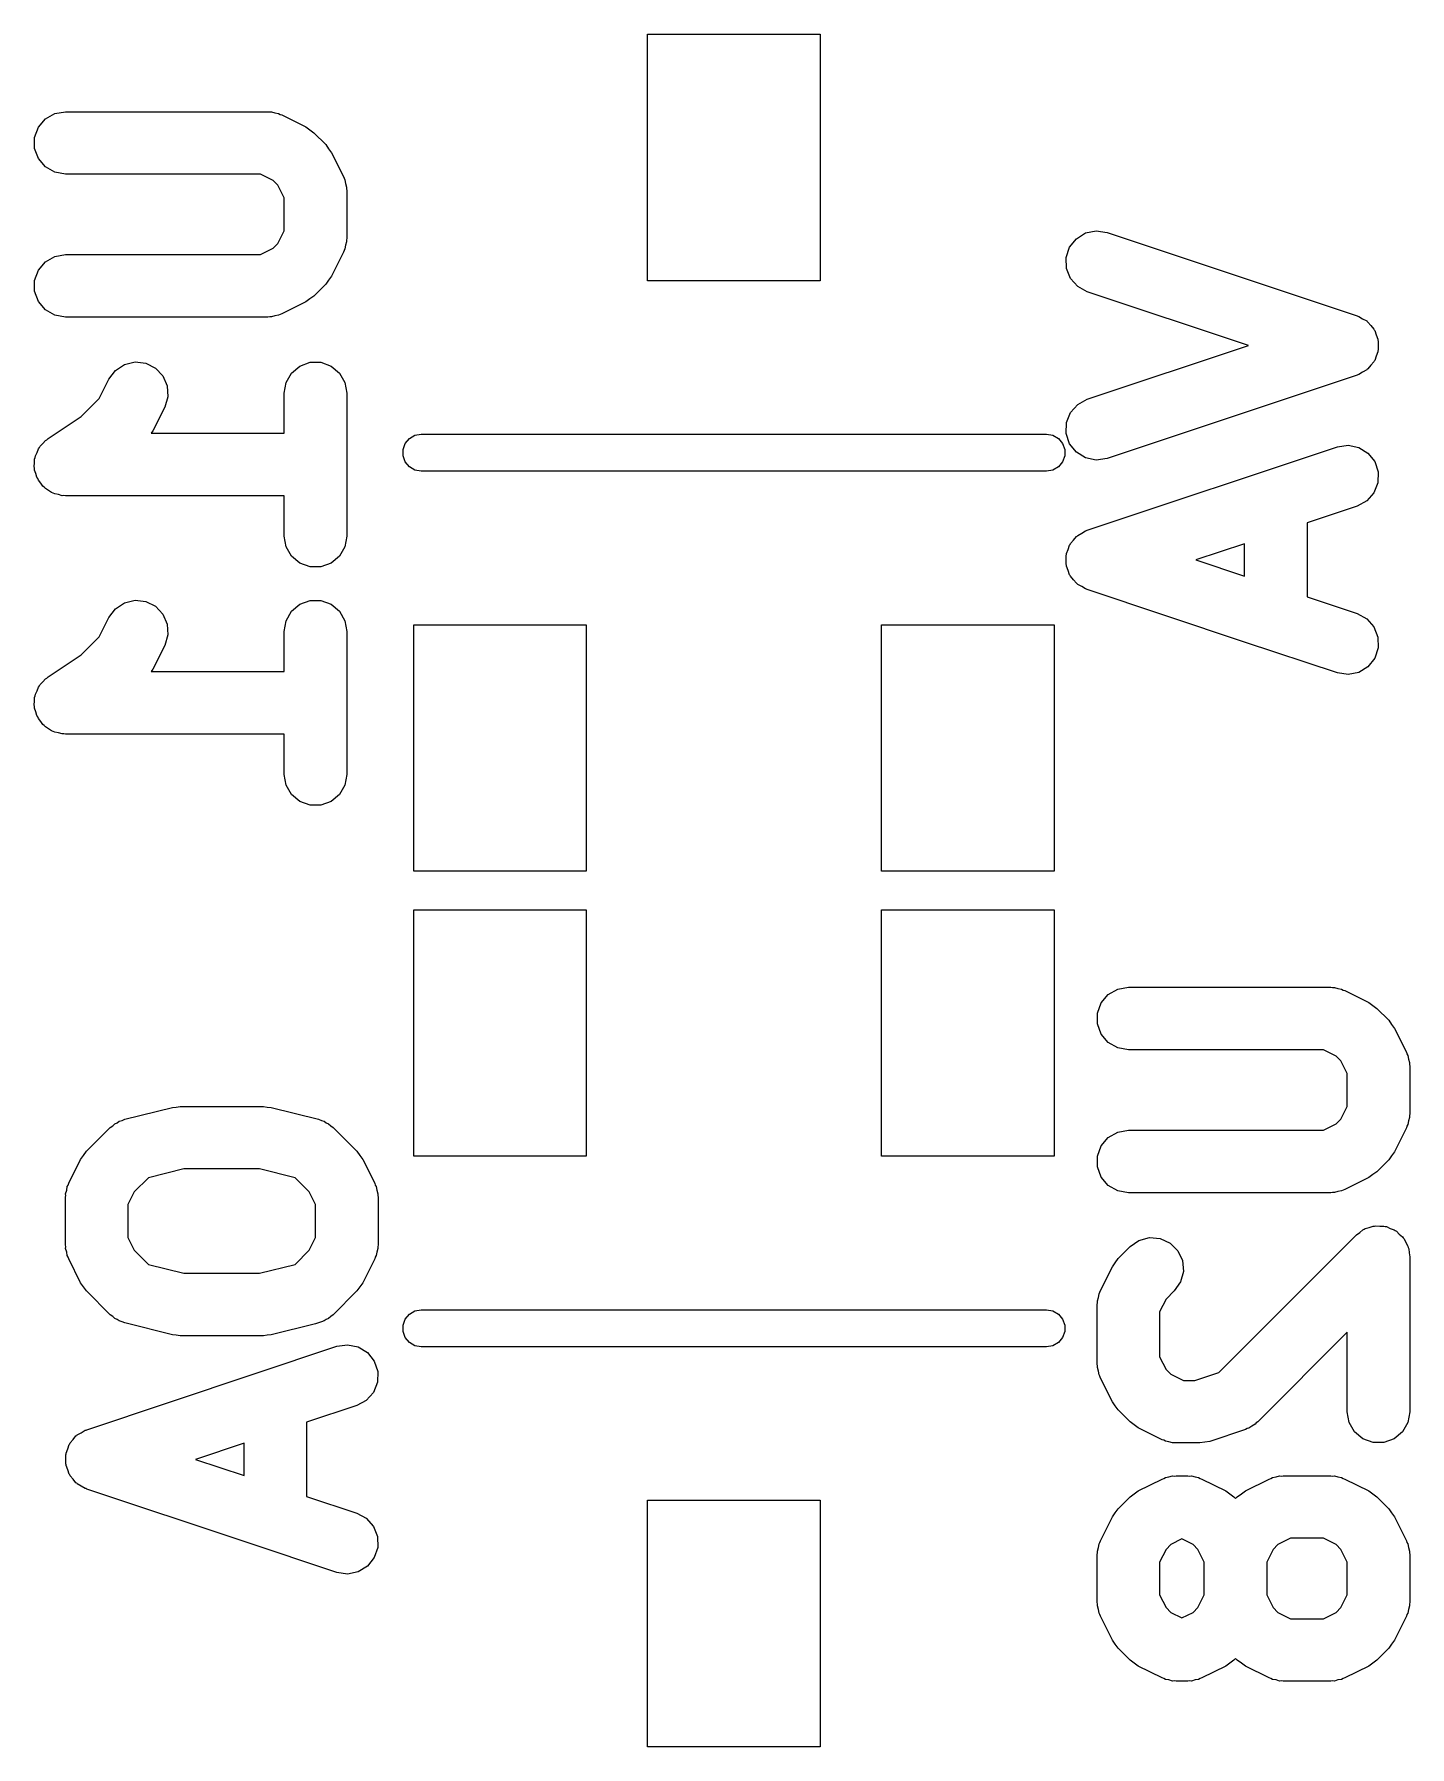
# Model space of a CAD drawing. Extents: x 51 to 137, y -158 to -25.
# Drawn here: x 73.83 to 79.42, y -77.53 to -70.57 of the extents above; entities that cross this region are included whole.
import ezdxf

# ---------------------------------------------------------------- set-up
doc = ezdxf.new("R2010")
doc.units = 0
doc.header["$MEASUREMENT"] = 0
doc.layers.add('BLACK', color=7, linetype='CONTINUOUS')

msp = doc.modelspace()

# ---------------------------------------------------------------- linework, layer by layer
at = {"layer": 'Black'}
for p, q in [((76.3219, -71.5747), (76.3219, -70.5739)), ((76.3219, -70.5739), (77.0229, -70.5739)), ((77.0229, -70.5739), (77.0229, -71.5747)), ((73.847, -70.9518), (73.8754, -70.918)), ((73.8754, -70.918), (73.9136, -70.896)), ((73.9136, -70.896), (73.957, -70.8883)), ((73.957, -70.8883), (74.7795, -70.8883)), ((74.7795, -70.8883), (74.7867, -70.8896)), ((74.7867, -70.8896), (74.794, -70.8891)), ((74.794, -70.8891), (74.8083, -70.8934)), ((74.8083, -70.8934), (74.8229, -70.896)), ((74.8229, -70.896), (74.8293, -70.8996)), ((74.8293, -70.8996), (74.8363, -70.9017)), ((74.8363, -70.9017), (74.9331, -70.9501)), ((73.8319, -70.9932), (73.847, -70.9518)), ((73.8319, -71.0373), (73.8319, -70.9932)), ((74.9331, -70.9501), (74.9494, -70.9622)), ((74.9494, -70.9622), (74.9661, -70.9739)), ((74.9661, -70.9739), (75.0144, -71.0223)), ((73.847, -71.0788), (73.8319, -71.0373)), ((75.0144, -71.0223), (75.0261, -71.0389)), ((75.0261, -71.0389), (75.0382, -71.0553)), ((75.0382, -71.0553), (75.0866, -71.152)), ((73.8754, -71.1126), (73.847, -71.0788)), ((73.9136, -71.1346), (73.8754, -71.1126)), ((73.957, -71.1423), (73.9136, -71.1346)), ((74.7495, -71.1423), (73.957, -71.1423)), ((74.801, -71.1681), (74.7495, -71.1423)), ((74.8203, -71.1873), (74.801, -71.1681)), ((74.846, -71.2388), (74.8203, -71.1873)), ((75.0866, -71.152), (75.0887, -71.159)), ((75.0887, -71.159), (75.0924, -71.1654)), ((75.0924, -71.1654), (75.0949, -71.18)), ((75.0949, -71.18), (75.0992, -71.1943)), ((75.0992, -71.1943), (75.0987, -71.2016)), ((75.0987, -71.2016), (75.1, -71.2088)), ((75.1, -71.2088), (75.1, -71.4023)), ((74.846, -71.3724), (74.846, -71.2388)), ((74.8203, -71.4239), (74.846, -71.3724)), ((75.0992, -71.4169), (75.0949, -71.4311)), ((75.1, -71.4023), (75.0987, -71.4096)), ((75.0987, -71.4096), (75.0992, -71.4169)), ((78.0363, -71.4386), (78.0638, -71.4041)), ((78.0638, -71.4041), (78.1013, -71.381)), ((78.1013, -71.381), (78.1445, -71.3722)), ((78.1445, -71.3722), (78.1882, -71.3786)), ((78.1882, -71.3786), (79.2042, -71.7173)), ((73.8754, -71.4986), (73.9136, -71.4765)), ((73.9136, -71.4765), (73.957, -71.4689)), ((73.957, -71.4689), (74.7495, -71.4689)), ((74.7495, -71.4689), (74.801, -71.4431)), ((74.801, -71.4431), (74.8203, -71.4239)), ((75.0866, -71.4591), (75.0382, -71.5559)), ((75.0887, -71.4521), (75.0866, -71.4591)), ((75.0924, -71.4458), (75.0887, -71.4521)), ((75.0949, -71.4311), (75.0924, -71.4458)), ((78.0224, -71.4805), (78.0363, -71.4386)), ((78.0236, -71.5246), (78.0224, -71.4805)), ((73.8319, -71.5738), (73.847, -71.5324)), ((73.847, -71.5324), (73.8754, -71.4986)), ((75.0382, -71.5559), (75.0261, -71.5722)), ((78.0398, -71.5656), (78.0236, -71.5246)), ((73.8319, -71.6179), (73.8319, -71.5738)), ((73.847, -71.6594), (73.8319, -71.6179)), ((75.0144, -71.5889), (74.9661, -71.6373)), ((75.0261, -71.5722), (75.0144, -71.5889)), ((77.0229, -71.5747), (76.3219, -71.5747)), ((78.0691, -71.5986), (78.0398, -71.5656)), ((78.1079, -71.6196), (78.0691, -71.5986)), ((78.7624, -71.8378), (78.1079, -71.6196)), ((73.8754, -71.6932), (73.847, -71.6594)), ((73.9136, -71.7152), (73.8754, -71.6932)), ((74.9331, -71.6611), (74.8363, -71.7095)), ((74.9494, -71.649), (74.9331, -71.6611)), ((74.9661, -71.6373), (74.9494, -71.649)), ((73.957, -71.7229), (73.9136, -71.7152)), ((74.7795, -71.7229), (73.957, -71.7229)), ((74.7867, -71.7216), (74.7795, -71.7229)), ((74.794, -71.722), (74.7867, -71.7216)), ((74.8083, -71.7178), (74.794, -71.722)), ((74.8229, -71.7152), (74.8083, -71.7178)), ((74.8293, -71.7115), (74.8229, -71.7152)), ((74.8363, -71.7095), (74.8293, -71.7115)), ((79.2042, -71.7173), (79.2073, -71.719)), ((79.2073, -71.719), (79.2107, -71.7197)), ((79.2107, -71.7197), (79.2266, -71.7294)), ((79.2266, -71.7294), (79.243, -71.7383)), ((79.243, -71.7383), (79.2453, -71.7409)), ((79.2453, -71.7409), (79.2483, -71.7428)), ((79.2483, -71.7428), (79.2599, -71.7573)), ((79.2599, -71.7573), (79.2722, -71.7713)), ((79.2722, -71.7713), (79.2735, -71.7746)), ((78.1079, -72.056), (78.7624, -71.8378)), ((79.2735, -71.7746), (79.2757, -71.7773)), ((79.2757, -71.7773), (79.2816, -71.795)), ((79.2816, -71.795), (79.2884, -71.8123)), ((79.2884, -71.8123), (79.2885, -71.8158)), ((79.2885, -71.8158), (79.2896, -71.8191)), ((79.2896, -71.8191), (79.2891, -71.8378)), ((79.2891, -71.8378), (79.2896, -71.8564)), ((74.1968, -71.9148), (74.2397, -71.9045)), ((74.2397, -71.9045), (74.2835, -71.9096)), ((74.2835, -71.9096), (74.323, -71.9293)), ((74.9095, -71.9213), (74.951, -71.9062)), ((74.951, -71.9062), (74.9951, -71.9062)), ((74.9951, -71.9062), (75.0365, -71.9213)), ((79.2722, -71.9043), (79.2599, -71.9182)), ((79.2735, -71.901), (79.2722, -71.9043)), ((79.2757, -71.8982), (79.2735, -71.901)), ((79.2816, -71.8806), (79.2757, -71.8982)), ((79.2884, -71.8632), (79.2816, -71.8806)), ((79.2885, -71.8597), (79.2884, -71.8632)), ((79.2896, -71.8564), (79.2885, -71.8597)), ((74.0945, -72.0528), (74.1337, -71.9745)), ((74.1337, -71.9745), (74.16, -71.9391)), ((74.16, -71.9391), (74.1968, -71.9148)), ((74.323, -71.9293), (74.3533, -71.9613)), ((74.3533, -71.9613), (74.3708, -72.0018)), ((74.8537, -71.9879), (74.8757, -71.9497)), ((74.8757, -71.9497), (74.9095, -71.9213)), ((75.0365, -71.9213), (75.0703, -71.9497)), ((75.0703, -71.9497), (75.0924, -71.9879)), ((79.2042, -71.9583), (78.1882, -72.2969)), ((79.2073, -71.9566), (79.2042, -71.9583)), ((79.2107, -71.9559), (79.2073, -71.9566)), ((79.2266, -71.9461), (79.2107, -71.9559)), ((79.243, -71.9373), (79.2266, -71.9461)), ((79.2453, -71.9346), (79.243, -71.9373)), ((79.2483, -71.9328), (79.2453, -71.9346)), ((79.2599, -71.9182), (79.2483, -71.9328)), ((74.3735, -72.0458), (74.3609, -72.0881)), ((74.3708, -72.0018), (74.3735, -72.0458)), ((74.846, -72.0313), (74.8537, -71.9879)), ((74.846, -72.1946), (74.846, -72.0313)), ((75.0924, -71.9879), (75.1, -72.0313)), ((75.1, -72.0313), (75.1, -72.6119)), ((74.0212, -72.1261), (74.0945, -72.0528)), ((74.3609, -72.0881), (74.3125, -72.1849)), ((78.0236, -72.151), (78.0398, -72.11)), ((78.0398, -72.11), (78.0691, -72.077)), ((78.0691, -72.077), (78.1079, -72.056)), ((73.8866, -72.2159), (74.0212, -72.1261)), ((74.3125, -72.1849), (74.3053, -72.1946)), ((78.0224, -72.1951), (78.0236, -72.151)), ((73.8418, -72.2723), (73.847, -72.2581)), ((73.847, -72.2581), (73.8516, -72.2527)), ((73.8516, -72.2527), (73.8547, -72.2464)), ((73.8547, -72.2464), (73.8656, -72.2359)), ((73.8656, -72.2359), (73.8754, -72.2243)), ((73.8754, -72.2243), (73.8815, -72.2208)), ((73.8815, -72.2208), (73.8866, -72.2159)), ((74.3053, -72.1946), (74.846, -72.1946)), ((75.3285, -72.2602), (75.3374, -72.2357)), ((75.3374, -72.2357), (75.3542, -72.2157)), ((75.3542, -72.2157), (75.3767, -72.2027)), ((75.3767, -72.2027), (75.4024, -72.1982)), ((75.4024, -72.1982), (77.9424, -72.1982)), ((77.9424, -72.1982), (77.9681, -72.2027)), ((77.9681, -72.2027), (77.9906, -72.2157)), ((77.9906, -72.2157), (78.0074, -72.2357)), ((78.0074, -72.2357), (78.0163, -72.2602)), ((78.0363, -72.2369), (78.0224, -72.1951)), ((78.0638, -72.2715), (78.0363, -72.2369)), ((78.1079, -72.5881), (79.1239, -72.2495)), ((79.1239, -72.2495), (79.1675, -72.243)), ((79.1675, -72.243), (79.2107, -72.2519)), ((79.2107, -72.2519), (79.2483, -72.2749)), ((73.8303, -72.3298), (73.8319, -72.3147)), ((73.8319, -72.2995), (73.8344, -72.2929)), ((73.8319, -72.3147), (73.8319, -72.2995)), ((73.8344, -72.2929), (73.8351, -72.2859)), ((73.8351, -72.2859), (73.8418, -72.2723)), ((75.3285, -72.2862), (75.3285, -72.2602)), ((75.3374, -72.3107), (75.3285, -72.2862)), ((75.3542, -72.3307), (75.3374, -72.3107)), ((78.0074, -72.3107), (77.9906, -72.3307)), ((78.0163, -72.2862), (78.0074, -72.3107)), ((78.0163, -72.2602), (78.0163, -72.2862)), ((78.1013, -72.2945), (78.0638, -72.2715)), ((78.1445, -72.3034), (78.1013, -72.2945)), ((78.1882, -72.2969), (78.1445, -72.3034)), ((79.2483, -72.2749), (79.2757, -72.3095)), ((79.2757, -72.3095), (79.2896, -72.3513)), ((73.8319, -72.3366), (73.8303, -72.3298)), ((73.8319, -72.3436), (73.8319, -72.3366)), ((73.8371, -72.3579), (73.8319, -72.3436)), ((73.8407, -72.3726), (73.8371, -72.3579)), ((73.8446, -72.3785), (73.8407, -72.3726)), ((73.847, -72.3851), (73.8446, -72.3785)), ((73.8568, -72.3967), (73.847, -72.3851)), ((73.8652, -72.4093), (73.8568, -72.3967)), ((75.3767, -72.3437), (75.3542, -72.3307)), ((75.4024, -72.3482), (75.3767, -72.3437)), ((77.9424, -72.3482), (75.4024, -72.3482)), ((77.9681, -72.3437), (77.9424, -72.3482)), ((77.9906, -72.3307), (77.9681, -72.3437)), ((79.2884, -72.3954), (79.2722, -72.4364)), ((79.2896, -72.3513), (79.2884, -72.3954)), ((73.8709, -72.4135), (73.8652, -72.4093)), ((73.8754, -72.4189), (73.8709, -72.4135)), ((73.8885, -72.4264), (73.8754, -72.4189)), ((73.9007, -72.4354), (73.8885, -72.4264)), ((73.9075, -72.4374), (73.9007, -72.4354)), ((73.9136, -72.4409), (73.9075, -72.4374)), ((73.9285, -72.4436), (73.9136, -72.4409)), ((73.9431, -72.4478), (73.9285, -72.4436)), ((73.9501, -72.4474), (73.9431, -72.4478)), ((73.957, -72.4486), (73.9501, -72.4474)), ((74.846, -72.4486), (73.957, -72.4486)), ((74.846, -72.6119), (74.846, -72.4486)), ((79.2722, -72.4364), (79.243, -72.4694)), ((79.2042, -72.4904), (79.0007, -72.5583)), ((79.243, -72.4694), (79.2042, -72.4904)), ((78.0691, -72.6091), (78.0855, -72.6003)), ((78.0855, -72.6003), (78.1013, -72.5905)), ((78.1013, -72.5905), (78.1048, -72.5898)), ((78.1048, -72.5898), (78.1079, -72.5881)), ((79.0007, -72.5583), (79.0007, -72.859)), ((74.8537, -72.6553), (74.846, -72.6119)), ((74.8757, -72.6935), (74.8537, -72.6553)), ((75.0924, -72.6553), (75.0703, -72.6935)), ((75.1, -72.6119), (75.0924, -72.6553)), ((78.0236, -72.6832), (78.0304, -72.6658)), ((78.0304, -72.6658), (78.0363, -72.6482)), ((78.0363, -72.6482), (78.0385, -72.6454)), ((78.0385, -72.6454), (78.0398, -72.6421)), ((78.0398, -72.6421), (78.0522, -72.6282)), ((78.0522, -72.6282), (78.0638, -72.6136)), ((78.0638, -72.6136), (78.0667, -72.6118)), ((78.0667, -72.6118), (78.0691, -72.6091)), ((78.7467, -72.6429), (78.5496, -72.7086)), ((78.7467, -72.7743), (78.7467, -72.6429)), ((74.9095, -72.7219), (74.8757, -72.6935)), ((74.951, -72.7369), (74.9095, -72.7219)), ((74.9951, -72.7369), (74.951, -72.7369)), ((75.0365, -72.7219), (74.9951, -72.7369)), ((75.0703, -72.6935), (75.0365, -72.7219)), ((78.0224, -72.69), (78.0235, -72.6867)), ((78.0229, -72.7086), (78.0224, -72.69)), ((78.0224, -72.7273), (78.0229, -72.7086)), ((78.0235, -72.7306), (78.0224, -72.7273)), ((78.0235, -72.6867), (78.0236, -72.6832)), ((78.0236, -72.7341), (78.0235, -72.7306)), ((78.0304, -72.7514), (78.0236, -72.7341)), ((78.5496, -72.7086), (78.7467, -72.7743)), ((78.0363, -72.7691), (78.0304, -72.7514)), ((78.0385, -72.7718), (78.0363, -72.7691)), ((78.0398, -72.7751), (78.0385, -72.7718)), ((78.0522, -72.7891), (78.0398, -72.7751)), ((78.0638, -72.8037), (78.0522, -72.7891)), ((78.0667, -72.8055), (78.0638, -72.8037)), ((78.0691, -72.8081), (78.0667, -72.8055)), ((78.0855, -72.817), (78.0691, -72.8081)), ((74.16, -72.9067), (74.1968, -72.8824)), ((74.1968, -72.8824), (74.2397, -72.8721)), ((74.2397, -72.8721), (74.2835, -72.8772)), ((74.2835, -72.8772), (74.323, -72.8969)), ((74.9095, -72.8889), (74.951, -72.8738)), ((74.951, -72.8738), (74.9951, -72.8738)), ((74.9951, -72.8738), (75.0365, -72.8889)), ((78.1013, -72.8267), (78.0855, -72.817)), ((78.1048, -72.8274), (78.1013, -72.8267)), ((78.1079, -72.8291), (78.1048, -72.8274)), ((78.7467, -73.0421), (78.1079, -72.8291)), ((79.0007, -72.859), (79.2042, -72.9268)), ((74.0945, -73.0204), (74.1337, -72.9421)), ((74.1337, -72.9421), (74.16, -72.9067)), ((74.323, -72.8969), (74.3533, -72.9289)), ((74.3533, -72.9289), (74.3708, -72.9694)), ((74.8537, -72.9555), (74.8757, -72.9173)), ((74.8757, -72.9173), (74.9095, -72.8889)), ((75.0365, -72.8889), (75.0703, -72.9173)), ((75.0703, -72.9173), (75.0924, -72.9555)), ((79.2042, -72.9268), (79.243, -72.9478)), ((79.243, -72.9478), (79.2722, -72.9808)), ((74.0212, -73.0937), (74.0945, -73.0204)), ((74.3735, -73.0134), (74.3609, -73.0557)), ((74.3708, -72.9694), (74.3735, -73.0134)), ((74.846, -72.9989), (74.8537, -72.9555)), ((74.846, -73.1622), (74.846, -72.9989)), ((75.0924, -72.9555), (75.1, -72.9989)), ((75.1, -72.9989), (75.1, -73.5795)), ((75.3719, -73.9725), (75.3719, -72.9717)), ((75.3719, -72.9717), (76.073, -72.9717)), ((76.073, -72.9717), (76.073, -73.9725)), ((77.2718, -73.9725), (77.2718, -72.9717)), ((77.2718, -72.9717), (77.9729, -72.9717)), ((77.9729, -72.9717), (77.9729, -73.9725)), ((79.2722, -72.9808), (79.2884, -73.0218)), ((79.2884, -73.0218), (79.2896, -73.0659)), ((74.3609, -73.0557), (74.3125, -73.1525)), ((79.1239, -73.1678), (78.7467, -73.0421)), ((79.2896, -73.0659), (79.2757, -73.1078)), ((73.8866, -73.1835), (74.0212, -73.0937)), ((74.3125, -73.1525), (74.3053, -73.1622)), ((74.3053, -73.1622), (74.846, -73.1622)), ((79.2483, -73.1423), (79.2107, -73.1654)), ((79.2757, -73.1078), (79.2483, -73.1423)), ((73.8418, -73.2399), (73.847, -73.2257)), ((73.847, -73.2257), (73.8516, -73.2203)), ((73.8516, -73.2203), (73.8547, -73.214)), ((73.8547, -73.214), (73.8656, -73.2035)), ((73.8656, -73.2035), (73.8754, -73.1919)), ((73.8754, -73.1919), (73.8815, -73.1884)), ((73.8815, -73.1884), (73.8866, -73.1835)), ((79.1675, -73.1742), (79.1239, -73.1678)), ((79.2107, -73.1654), (79.1675, -73.1742)), ((73.8303, -73.2974), (73.8319, -73.2823)), ((73.8319, -73.3042), (73.8303, -73.2974)), ((73.8319, -73.2671), (73.8344, -73.2605)), ((73.8319, -73.2823), (73.8319, -73.2671)), ((73.8344, -73.2605), (73.8351, -73.2535)), ((73.8351, -73.2535), (73.8418, -73.2399)), ((73.8319, -73.3113), (73.8319, -73.3042)), ((73.8371, -73.3255), (73.8319, -73.3113)), ((73.8407, -73.3402), (73.8371, -73.3255)), ((73.8446, -73.3461), (73.8407, -73.3402)), ((73.847, -73.3527), (73.8446, -73.3461)), ((73.8568, -73.3643), (73.847, -73.3527)), ((73.8652, -73.3769), (73.8568, -73.3643)), ((73.8709, -73.3811), (73.8652, -73.3769)), ((73.8754, -73.3865), (73.8709, -73.3811)), ((73.8885, -73.3941), (73.8754, -73.3865)), ((73.9007, -73.403), (73.8885, -73.3941)), ((73.9075, -73.405), (73.9007, -73.403)), ((73.9136, -73.4085), (73.9075, -73.405)), ((73.9285, -73.4112), (73.9136, -73.4085)), ((73.9431, -73.4154), (73.9285, -73.4112)), ((73.9501, -73.415), (73.9431, -73.4154)), ((73.957, -73.4162), (73.9501, -73.415)), ((74.846, -73.4162), (73.957, -73.4162)), ((74.846, -73.5795), (74.846, -73.4162)), ((74.8537, -73.6229), (74.846, -73.5795)), ((75.1, -73.5795), (75.0924, -73.6229)), ((74.8757, -73.6611), (74.8537, -73.6229)), ((75.0924, -73.6229), (75.0703, -73.6611)), ((74.9095, -73.6895), (74.8757, -73.6611)), ((74.951, -73.7046), (74.9095, -73.6895)), ((74.9951, -73.7046), (74.951, -73.7046)), ((75.0365, -73.6895), (74.9951, -73.7046)), ((75.0703, -73.6611), (75.0365, -73.6895)), ((76.073, -73.9725), (75.3719, -73.9725)), ((77.9729, -73.9725), (77.2718, -73.9725)), ((75.3719, -75.1307), (75.3719, -74.1299)), ((75.3719, -74.1299), (76.073, -74.1299)), ((76.073, -74.1299), (76.073, -75.1307)), ((77.2718, -75.1307), (77.2718, -74.1299)), ((77.2718, -74.1299), (77.9729, -74.1299)), ((77.9729, -74.1299), (77.9729, -75.1307)), ((78.165, -74.5078), (78.1934, -74.474)), ((78.1934, -74.474), (78.2316, -74.452)), ((78.2316, -74.452), (78.275, -74.4443)), ((78.275, -74.4443), (79.0975, -74.4443)), ((79.0975, -74.4443), (79.1047, -74.4456)), ((79.1047, -74.4456), (79.112, -74.4451)), ((79.112, -74.4451), (79.1263, -74.4494)), ((79.1263, -74.4494), (79.1409, -74.452)), ((79.1409, -74.452), (79.1473, -74.4556)), ((79.1473, -74.4556), (79.1543, -74.4577)), ((79.1543, -74.4577), (79.2511, -74.5061)), ((78.1499, -74.5492), (78.165, -74.5078)), ((78.1499, -74.5933), (78.1499, -74.5492)), ((79.2511, -74.5061), (79.2674, -74.5182)), ((79.2674, -74.5182), (79.2841, -74.5299)), ((79.2841, -74.5299), (79.3324, -74.5783)), ((78.165, -74.6348), (78.1499, -74.5933)), ((79.3324, -74.5783), (79.3441, -74.5949)), ((79.3441, -74.5949), (79.3562, -74.6113)), ((79.3562, -74.6113), (79.4046, -74.708)), ((78.1934, -74.6686), (78.165, -74.6348)), ((78.2316, -74.6906), (78.1934, -74.6686)), ((78.275, -74.6983), (78.2316, -74.6906)), ((79.0675, -74.6983), (78.275, -74.6983)), ((79.119, -74.7241), (79.0675, -74.6983)), ((79.1383, -74.7433), (79.119, -74.7241)), ((79.164, -74.7948), (79.1383, -74.7433)), ((79.4046, -74.708), (79.4067, -74.715)), ((79.4067, -74.715), (79.4104, -74.7214)), ((79.4104, -74.7214), (79.4129, -74.736)), ((79.4129, -74.736), (79.4172, -74.7503)), ((79.4172, -74.7503), (79.4167, -74.7576)), ((79.4167, -74.7576), (79.418, -74.7648)), ((79.164, -74.9284), (79.164, -74.7948)), ((79.418, -74.7648), (79.418, -74.9583)), ((74.1984, -74.9803), (74.3919, -74.9319)), ((74.3919, -74.9319), (74.4074, -74.9308)), ((74.4074, -74.9308), (74.4227, -74.9281)), ((74.4227, -74.9281), (74.7614, -74.9281)), ((74.7614, -74.9281), (74.7767, -74.9308)), ((74.7767, -74.9308), (74.7922, -74.9319)), ((74.7922, -74.9319), (74.9857, -74.9803)), ((79.1383, -74.9799), (79.164, -74.9284)), ((79.418, -74.9583), (79.4167, -74.9656)), ((79.4167, -74.9656), (79.4172, -74.9729)), ((74.0426, -75.1104), (74.1394, -75.0137)), ((74.1394, -75.0137), (74.1493, -75.0067)), ((74.1493, -75.0067), (74.1581, -74.9982)), ((74.1581, -74.9982), (74.1673, -74.9941)), ((74.1673, -74.9941), (74.1755, -74.9884)), ((74.1755, -74.9884), (74.1872, -74.9852)), ((74.1872, -74.9852), (74.1984, -74.9803)), ((74.9857, -74.9803), (74.9968, -74.9852)), ((74.9968, -74.9852), (75.0085, -74.9884)), ((75.0085, -74.9884), (75.0168, -74.9941)), ((75.0168, -74.9941), (75.026, -74.9982)), ((75.026, -74.9982), (75.0347, -75.0067)), ((75.0347, -75.0067), (75.0447, -75.0137)), ((75.0447, -75.0137), (75.1414, -75.1104)), ((78.1934, -75.0546), (78.2316, -75.0325)), ((78.2316, -75.0325), (78.275, -75.0249)), ((78.275, -75.0249), (79.0675, -75.0249)), ((79.0675, -75.0249), (79.119, -74.9991)), ((79.119, -74.9991), (79.1383, -74.9799)), ((79.4046, -75.0151), (79.3562, -75.1119)), ((79.4067, -75.0081), (79.4046, -75.0151)), ((79.4104, -75.0018), (79.4067, -75.0081)), ((79.4129, -74.9871), (79.4104, -75.0018)), ((79.4172, -74.9729), (79.4129, -74.9871)), ((78.1499, -75.1298), (78.165, -75.0884)), ((78.165, -75.0884), (78.1934, -75.0546)), ((73.9704, -75.2402), (74.0188, -75.1435)), ((74.0188, -75.1435), (74.0309, -75.1271)), ((74.0309, -75.1271), (74.0426, -75.1104)), ((75.1414, -75.1104), (75.1531, -75.1271)), ((75.1531, -75.1271), (75.1652, -75.1435)), ((75.1652, -75.1435), (75.2136, -75.2402)), ((76.073, -75.1307), (75.3719, -75.1307)), ((77.9729, -75.1307), (77.2718, -75.1307)), ((78.1499, -75.1739), (78.1499, -75.1298)), ((78.165, -75.2154), (78.1499, -75.1739)), ((79.3324, -75.1449), (79.2841, -75.1933)), ((79.3441, -75.1282), (79.3324, -75.1449)), ((79.3562, -75.1119), (79.3441, -75.1282)), ((73.9647, -75.2536), (73.9683, -75.2472)), ((73.9683, -75.2472), (73.9704, -75.2402)), ((74.2941, -75.2182), (74.2368, -75.2755)), ((74.4383, -75.1821), (74.2941, -75.2182)), ((74.7457, -75.1821), (74.4383, -75.1821)), ((74.8899, -75.2182), (74.7457, -75.1821)), ((74.9473, -75.2755), (74.8899, -75.2182)), ((75.2136, -75.2402), (75.2157, -75.2472)), ((75.2157, -75.2472), (75.2194, -75.2536)), ((78.1934, -75.2492), (78.165, -75.2154)), ((79.2511, -75.2171), (79.1543, -75.2655)), ((79.2674, -75.205), (79.2511, -75.2171)), ((79.2841, -75.1933), (79.2674, -75.205)), ((73.957, -75.297), (73.9583, -75.2898)), ((73.957, -75.4905), (73.957, -75.297)), ((73.9579, -75.2825), (73.9621, -75.2682)), ((73.9583, -75.2898), (73.9579, -75.2825)), ((73.9621, -75.2682), (73.9647, -75.2536)), ((74.2368, -75.2755), (74.211, -75.327)), ((74.973, -75.327), (74.9473, -75.2755)), ((75.2194, -75.2536), (75.2219, -75.2682)), ((75.2219, -75.2682), (75.2262, -75.2825)), ((75.2262, -75.2825), (75.2257, -75.2898)), ((75.2257, -75.2898), (75.227, -75.297)), ((75.227, -75.297), (75.227, -75.4905)), ((78.2316, -75.2712), (78.1934, -75.2492)), ((78.275, -75.2789), (78.2316, -75.2712)), ((79.0975, -75.2789), (78.275, -75.2789)), ((79.1047, -75.2776), (79.0975, -75.2789)), ((79.112, -75.278), (79.1047, -75.2776)), ((79.1263, -75.2738), (79.112, -75.278)), ((79.1409, -75.2712), (79.1263, -75.2738)), ((79.1473, -75.2675), (79.1409, -75.2712)), ((79.1543, -75.2655), (79.1473, -75.2675)), ((74.211, -75.327), (74.211, -75.4606)), ((74.973, -75.4606), (74.973, -75.327)), ((78.6418, -76.0085), (79.2012, -75.4491)), ((79.2012, -75.4491), (79.2148, -75.4396)), ((79.2148, -75.4396), (79.2275, -75.4289)), ((79.2275, -75.4289), (79.2328, -75.427)), ((79.2328, -75.427), (79.2373, -75.4238)), ((79.2373, -75.4238), (79.2534, -75.4195)), ((79.2534, -75.4195), (79.269, -75.4138)), ((79.269, -75.4138), (79.2746, -75.4138)), ((79.2746, -75.4138), (79.2799, -75.4124)), ((79.2799, -75.4124), (79.2965, -75.4138)), ((79.2965, -75.4138), (79.3131, -75.4138)), ((79.3131, -75.4138), (79.3183, -75.4158)), ((79.3183, -75.4158), (79.3239, -75.4162)), ((79.3239, -75.4162), (79.3389, -75.4233)), ((79.3389, -75.4233), (79.3545, -75.4289)), ((79.3545, -75.4289), (79.3588, -75.4325)), ((79.3588, -75.4325), (79.3639, -75.4349)), ((79.3639, -75.4349), (79.3756, -75.4466)), ((79.3756, -75.4466), (79.3883, -75.4573)), ((79.3883, -75.4573), (79.3911, -75.4621)), ((73.9583, -75.4977), (73.957, -75.4905)), ((73.9579, -75.5051), (73.9583, -75.4977)), ((73.9621, -75.5193), (73.9579, -75.5051)), ((73.9647, -75.534), (73.9621, -75.5193)), ((74.211, -75.4606), (74.2368, -75.5121)), ((74.2368, -75.5121), (74.2941, -75.5694)), ((74.8899, -75.5694), (74.9473, -75.5121)), ((74.9473, -75.5121), (74.973, -75.4606)), ((75.2219, -75.5193), (75.2194, -75.534)), ((75.2262, -75.5051), (75.2219, -75.5193)), ((75.227, -75.4905), (75.2257, -75.4977)), ((75.2257, -75.4977), (75.2262, -75.5051)), ((78.2336, -75.5459), (78.282, -75.4975)), ((78.282, -75.4975), (78.3181, -75.4722)), ((78.3181, -75.4722), (78.3607, -75.4608)), ((78.3607, -75.4608), (78.4047, -75.4646)), ((78.4047, -75.4646), (78.4446, -75.4833)), ((78.4446, -75.4833), (78.4758, -75.5145)), ((78.4758, -75.5145), (78.4945, -75.5544)), ((79.3911, -75.4621), (79.3951, -75.4661)), ((79.3951, -75.4661), (79.4021, -75.4811)), ((79.4021, -75.4811), (79.4104, -75.4955)), ((79.4104, -75.4955), (79.4113, -75.501)), ((79.4113, -75.501), (79.4137, -75.506)), ((79.4137, -75.506), (79.4151, -75.5226)), ((79.4151, -75.5226), (79.418, -75.5389)), ((73.9683, -75.5403), (73.9647, -75.534)), ((73.9704, -75.5473), (73.9683, -75.5403)), ((74.0188, -75.6441), (73.9704, -75.5473)), ((74.2941, -75.5694), (74.4383, -75.6054)), ((74.7457, -75.6054), (74.8899, -75.5694)), ((75.2136, -75.5473), (75.1652, -75.6441)), ((75.2157, -75.5403), (75.2136, -75.5473)), ((75.2194, -75.534), (75.2157, -75.5403)), ((78.1614, -75.6756), (78.2098, -75.5789)), ((78.2098, -75.5789), (78.2219, -75.5626)), ((78.2219, -75.5626), (78.2336, -75.5459)), ((78.4945, -75.5544), (78.4983, -75.5984)), ((79.418, -75.5389), (79.418, -76.1679)), ((74.0309, -75.6604), (74.0188, -75.6441)), ((74.0426, -75.6771), (74.0309, -75.6604)), ((74.4383, -75.6054), (74.7457, -75.6054)), ((75.1531, -75.6604), (75.1414, -75.6771)), ((75.1652, -75.6441), (75.1531, -75.6604)), ((78.4869, -75.641), (78.4616, -75.6771)), ((78.4983, -75.5984), (78.4869, -75.641)), ((74.1394, -75.7739), (74.0426, -75.6771)), ((75.1414, -75.6771), (75.0447, -75.7739)), ((78.148, -75.7324), (78.1493, -75.7252)), ((78.148, -75.9743), (78.148, -75.7324)), ((78.1489, -75.7179), (78.1531, -75.7037)), ((78.1493, -75.7252), (78.1489, -75.7179)), ((78.1531, -75.7037), (78.1557, -75.689)), ((78.1557, -75.689), (78.1593, -75.6827)), ((78.1593, -75.6827), (78.1614, -75.6756)), ((78.4278, -75.7109), (78.402, -75.7624)), ((78.4616, -75.6771), (78.4278, -75.7109)), ((74.1493, -75.7808), (74.1394, -75.7739)), ((74.1581, -75.7893), (74.1493, -75.7808)), ((74.1673, -75.7934), (74.1581, -75.7893)), ((74.1755, -75.7992), (74.1673, -75.7934)), ((74.1872, -75.8023), (74.1755, -75.7992)), ((74.1984, -75.8073), (74.1872, -75.8023)), ((74.9968, -75.8023), (74.9857, -75.8073)), ((75.0085, -75.7992), (74.9968, -75.8023)), ((75.0168, -75.7934), (75.0085, -75.7992)), ((75.026, -75.7893), (75.0168, -75.7934)), ((75.0347, -75.7808), (75.026, -75.7893)), ((75.0447, -75.7739), (75.0347, -75.7808)), ((75.3285, -75.8162), (75.3374, -75.7917)), ((75.3374, -75.7917), (75.3542, -75.7717)), ((75.3542, -75.7717), (75.3767, -75.7587)), ((75.3767, -75.7587), (75.4024, -75.7542)), ((75.4024, -75.7542), (77.9424, -75.7542)), ((77.9424, -75.7542), (77.9681, -75.7587)), ((77.9681, -75.7587), (77.9906, -75.7717)), ((77.9906, -75.7717), (78.0074, -75.7917)), ((78.0074, -75.7917), (78.0163, -75.8162)), ((78.402, -75.7624), (78.402, -75.9444)), ((74.3919, -75.8556), (74.1984, -75.8073)), ((74.4074, -75.8567), (74.3919, -75.8556)), ((74.4227, -75.8594), (74.4074, -75.8567)), ((74.7614, -75.8594), (74.4227, -75.8594)), ((74.7767, -75.8567), (74.7614, -75.8594)), ((74.7922, -75.8556), (74.7767, -75.8567)), ((74.973, -75.8104), (74.7922, -75.8556)), ((74.9857, -75.8073), (74.973, -75.8104)), ((75.3285, -75.8422), (75.3285, -75.8162)), ((75.3374, -75.8667), (75.3285, -75.8422)), ((75.3542, -75.8867), (75.3374, -75.8667)), ((78.0074, -75.8667), (77.9906, -75.8867)), ((78.0163, -75.8422), (78.0074, -75.8667)), ((78.0163, -75.8162), (78.0163, -75.8422)), ((79.164, -75.8455), (78.8003, -76.2093)), ((79.164, -76.1679), (79.164, -75.8455)), ((74.0439, -76.2409), (75.0599, -75.9022)), ((75.0599, -75.9022), (75.1035, -75.8958)), ((75.1035, -75.8958), (75.1467, -75.9046)), ((75.1467, -75.9046), (75.1843, -75.9277)), ((75.1843, -75.9277), (75.2117, -75.9623)), ((75.3767, -75.8997), (75.3542, -75.8867)), ((75.4024, -75.9042), (75.3767, -75.8997)), ((77.9424, -75.9042), (75.4024, -75.9042)), ((77.9681, -75.8997), (77.9424, -75.9042)), ((77.9906, -75.8867), (77.9681, -75.8997)), ((75.2117, -75.9623), (75.2256, -76.0041)), ((75.2256, -76.0041), (75.2244, -76.0482)), ((78.1493, -75.9816), (78.148, -75.9743)), ((78.1489, -75.9889), (78.1493, -75.9816)), ((78.1531, -76.0031), (78.1489, -75.9889)), ((78.1557, -76.0178), (78.1531, -76.0031)), ((78.402, -75.9444), (78.4278, -75.9959)), ((78.4278, -75.9959), (78.447, -76.0151)), ((78.5447, -76.0409), (78.6418, -76.0085)), ((75.2244, -76.0482), (75.2082, -76.0892)), ((78.1593, -76.0241), (78.1557, -76.0178)), ((78.1614, -76.0311), (78.1593, -76.0241)), ((78.2098, -76.1279), (78.1614, -76.0311)), ((78.447, -76.0151), (78.4985, -76.0409)), ((78.4985, -76.0409), (78.5447, -76.0409)), ((75.1402, -76.1432), (74.9367, -76.211)), ((75.179, -76.1222), (75.1402, -76.1432)), ((75.2082, -76.0892), (75.179, -76.1222)), ((78.2219, -76.1442), (78.2098, -76.1279)), ((78.2336, -76.1609), (78.2219, -76.1442)), ((74.9367, -76.211), (74.9367, -76.5118)), ((78.282, -76.2093), (78.2336, -76.1609)), ((78.2987, -76.221), (78.282, -76.2093)), ((78.315, -76.2331), (78.2987, -76.221)), ((78.7894, -76.219), (78.7763, -76.2261)), ((78.7943, -76.2135), (78.7894, -76.219)), ((78.8003, -76.2093), (78.7943, -76.2135)), ((79.1717, -76.2113), (79.164, -76.1679)), ((79.1937, -76.2495), (79.1717, -76.2113)), ((79.4104, -76.2113), (79.3883, -76.2495)), ((79.418, -76.1679), (79.4104, -76.2113)), ((73.9758, -76.2949), (73.9882, -76.281)), ((73.9882, -76.281), (73.9998, -76.2664)), ((73.9998, -76.2664), (74.0027, -76.2645)), ((74.0027, -76.2645), (74.0051, -76.2619)), ((74.0051, -76.2619), (74.0215, -76.253)), ((74.0215, -76.253), (74.0373, -76.2433)), ((74.0373, -76.2433), (74.0408, -76.2426)), ((74.0408, -76.2426), (74.0439, -76.2409)), ((78.4117, -76.2815), (78.315, -76.2331)), ((78.4188, -76.2835), (78.4117, -76.2815)), ((78.4251, -76.2872), (78.4188, -76.2835)), ((78.4398, -76.2898), (78.4251, -76.2872)), ((78.454, -76.294), (78.4398, -76.2898)), ((78.5853, -76.2913), (78.5653, -76.2949)), ((78.6055, -76.2883), (78.5853, -76.2913)), ((78.7506, -76.24), (78.6055, -76.2883)), ((78.757, -76.2365), (78.7506, -76.24)), ((78.7641, -76.2346), (78.757, -76.2365)), ((78.7763, -76.2261), (78.7641, -76.2346)), ((79.2275, -76.2779), (79.1937, -76.2495)), ((79.269, -76.2929), (79.2275, -76.2779)), ((79.3545, -76.2779), (79.3131, -76.2929)), ((79.3883, -76.2495), (79.3545, -76.2779)), ((73.9584, -76.3428), (73.9595, -76.3394)), ((73.9589, -76.3614), (73.9584, -76.3428)), ((73.9584, -76.38), (73.9589, -76.3614)), ((73.9595, -76.3394), (73.9596, -76.3359)), ((73.9596, -76.3359), (73.9664, -76.3186)), ((73.9664, -76.3186), (73.9723, -76.3009)), ((73.9723, -76.3009), (73.9745, -76.2982)), ((73.9745, -76.2982), (73.9758, -76.2949)), ((74.6827, -76.2957), (74.4856, -76.3614)), ((74.4856, -76.3614), (74.6827, -76.4271)), ((74.6827, -76.4271), (74.6827, -76.2957)), ((78.4613, -76.2936), (78.454, -76.294)), ((78.4685, -76.2949), (78.4613, -76.2936)), ((78.5653, -76.2949), (78.4685, -76.2949)), ((79.3131, -76.2929), (79.269, -76.2929)), ((73.9595, -76.3834), (73.9584, -76.38)), ((73.9596, -76.3869), (73.9595, -76.3834)), ((73.9664, -76.4042), (73.9596, -76.3869)), ((73.9723, -76.4219), (73.9664, -76.4042)), ((73.9745, -76.4246), (73.9723, -76.4219)), ((73.9758, -76.4279), (73.9745, -76.4246)), ((73.9882, -76.4418), (73.9758, -76.4279)), ((78.4398, -76.433), (78.454, -76.4287)), ((78.454, -76.4287), (78.4613, -76.4292)), ((78.4613, -76.4292), (78.4685, -76.4279)), ((78.4685, -76.4279), (78.5169, -76.4279)), ((78.5169, -76.4279), (78.5241, -76.4292)), ((78.5241, -76.4292), (78.5314, -76.4287)), ((78.5314, -76.4287), (78.5457, -76.433)), ((78.8752, -76.433), (78.8895, -76.4287)), ((78.8895, -76.4287), (78.8968, -76.4292)), ((78.8968, -76.4292), (78.904, -76.4279)), ((78.904, -76.4279), (79.0975, -76.4279)), ((79.0975, -76.4279), (79.1047, -76.4292)), ((79.1047, -76.4292), (79.112, -76.4287)), ((79.112, -76.4287), (79.1263, -76.433)), ((73.9998, -76.4564), (73.9882, -76.4418)), ((74.0027, -76.4582), (73.9998, -76.4564)), ((74.0051, -76.4609), (74.0027, -76.4582)), ((74.0215, -76.4697), (74.0051, -76.4609)), ((74.0373, -76.4795), (74.0215, -76.4697)), ((74.0408, -76.4802), (74.0373, -76.4795)), ((74.0439, -76.4819), (74.0408, -76.4802)), ((74.6827, -76.6948), (74.0439, -76.4819)), ((78.2987, -76.5018), (78.315, -76.4897)), ((78.315, -76.4897), (78.4117, -76.4413)), ((78.4117, -76.4413), (78.4188, -76.4392)), ((78.4188, -76.4392), (78.4251, -76.4356)), ((78.4251, -76.4356), (78.4398, -76.433)), ((78.5457, -76.433), (78.5604, -76.4356)), ((78.5604, -76.4356), (78.5667, -76.4392)), ((78.5667, -76.4392), (78.5737, -76.4413)), ((78.5737, -76.4413), (78.6705, -76.4897)), ((78.6705, -76.4897), (78.6868, -76.5018)), ((78.7341, -76.5018), (78.7504, -76.4897)), ((78.7504, -76.4897), (78.8472, -76.4413)), ((78.8472, -76.4413), (78.8542, -76.4392)), ((78.8542, -76.4392), (78.8605, -76.4356)), ((78.8605, -76.4356), (78.8752, -76.433)), ((79.1263, -76.433), (79.1409, -76.4356)), ((79.1409, -76.4356), (79.1473, -76.4392)), ((79.1473, -76.4392), (79.1543, -76.4413)), ((79.1543, -76.4413), (79.2511, -76.4897)), ((79.2511, -76.4897), (79.2674, -76.5018)), ((74.9367, -76.5118), (75.1402, -76.5796)), ((76.3219, -77.5285), (76.3219, -76.5277)), ((76.3219, -76.5277), (77.0229, -76.5277)), ((77.0229, -76.5277), (77.0229, -77.5285)), ((78.2219, -76.5786), (78.2336, -76.5619)), ((78.2336, -76.5619), (78.282, -76.5135)), ((78.282, -76.5135), (78.2987, -76.5018)), ((78.6868, -76.5018), (78.7035, -76.5135)), ((78.7035, -76.5135), (78.7104, -76.5205)), ((78.7104, -76.5205), (78.7174, -76.5135)), ((78.7174, -76.5135), (78.7341, -76.5018)), ((79.2674, -76.5018), (79.2841, -76.5135)), ((79.2841, -76.5135), (79.3324, -76.5619)), ((79.3324, -76.5619), (79.3441, -76.5786)), ((75.1402, -76.5796), (75.179, -76.6006)), ((75.179, -76.6006), (75.2082, -76.6336)), ((75.2082, -76.6336), (75.2244, -76.6746)), ((78.1614, -76.6916), (78.2098, -76.5949)), ((78.2098, -76.5949), (78.2219, -76.5786)), ((79.3441, -76.5786), (79.3562, -76.5949)), ((79.3562, -76.5949), (79.4046, -76.6916)), ((75.0599, -76.8205), (74.6827, -76.6948)), ((75.2244, -76.6746), (75.2256, -76.7187)), ((78.1531, -76.7197), (78.1557, -76.705)), ((78.1557, -76.705), (78.1593, -76.6987)), ((78.1593, -76.6987), (78.1614, -76.6916)), ((78.447, -76.7077), (78.4278, -76.7269)), ((78.4927, -76.6848), (78.447, -76.7077)), ((78.5385, -76.7077), (78.4927, -76.6848)), ((78.5577, -76.7269), (78.5385, -76.7077)), ((78.8824, -76.7077), (78.8632, -76.7269)), ((78.934, -76.6819), (78.8824, -76.7077)), ((79.0675, -76.6819), (78.934, -76.6819)), ((79.119, -76.7077), (79.0675, -76.6819)), ((79.1383, -76.7269), (79.119, -76.7077)), ((79.4046, -76.6916), (79.4067, -76.6987)), ((79.4067, -76.6987), (79.4104, -76.705)), ((79.4104, -76.705), (79.4129, -76.7197)), ((75.2117, -76.7605), (75.1843, -76.7951)), ((75.2256, -76.7187), (75.2117, -76.7605)), ((78.148, -76.7484), (78.1493, -76.7412)), ((78.148, -76.942), (78.148, -76.7484)), ((78.1489, -76.7339), (78.1531, -76.7197)), ((78.1493, -76.7412), (78.1489, -76.7339)), ((78.4278, -76.7269), (78.402, -76.7784)), ((78.402, -76.7784), (78.402, -76.912)), ((78.5834, -76.7784), (78.5577, -76.7269)), ((78.5834, -76.912), (78.5834, -76.7784)), ((78.8632, -76.7269), (78.8374, -76.7784)), ((78.8374, -76.7784), (78.8374, -76.912)), ((79.164, -76.7784), (79.1383, -76.7269)), ((79.164, -76.912), (79.164, -76.7784)), ((79.4129, -76.7197), (79.4172, -76.7339)), ((79.4172, -76.7339), (79.4167, -76.7412)), ((79.4167, -76.7412), (79.418, -76.7484)), ((79.418, -76.7484), (79.418, -76.942)), ((75.1035, -76.827), (75.0599, -76.8205)), ((75.1467, -76.8182), (75.1035, -76.827)), ((75.1843, -76.7951), (75.1467, -76.8182)), ((78.402, -76.912), (78.4278, -76.9635)), ((78.5577, -76.9635), (78.5834, -76.912)), ((78.8374, -76.912), (78.8632, -76.9635)), ((79.1383, -76.9635), (79.164, -76.912)), ((78.1493, -76.9492), (78.148, -76.942)), ((78.1489, -76.9565), (78.1493, -76.9492)), ((78.1531, -76.9707), (78.1489, -76.9565)), ((78.1557, -76.9854), (78.1531, -76.9707)), ((78.1593, -76.9917), (78.1557, -76.9854)), ((78.4278, -76.9635), (78.447, -76.9827)), ((78.447, -76.9827), (78.4927, -77.0056)), ((78.4927, -77.0056), (78.5385, -76.9827)), ((78.5385, -76.9827), (78.5577, -76.9635)), ((78.8632, -76.9635), (78.8824, -76.9827)), ((78.8824, -76.9827), (78.934, -77.0085)), ((79.0675, -77.0085), (79.119, -76.9827)), ((79.119, -76.9827), (79.1383, -76.9635)), ((79.4104, -76.9854), (79.4067, -76.9917)), ((79.4129, -76.9707), (79.4104, -76.9854)), ((79.4172, -76.9565), (79.4129, -76.9707)), ((79.418, -76.942), (79.4167, -76.9492)), ((79.4167, -76.9492), (79.4172, -76.9565)), ((78.1614, -76.9988), (78.1593, -76.9917)), ((78.2098, -77.0955), (78.1614, -76.9988)), ((78.934, -77.0085), (79.0675, -77.0085)), ((79.4046, -76.9988), (79.3562, -77.0955)), ((79.4067, -76.9917), (79.4046, -76.9988)), ((78.2219, -77.1118), (78.2098, -77.0955)), ((78.2336, -77.1285), (78.2219, -77.1118)), ((79.3441, -77.1118), (79.3324, -77.1285)), ((79.3562, -77.0955), (79.3441, -77.1118)), ((78.282, -77.1769), (78.2336, -77.1285)), ((78.2987, -77.1886), (78.282, -77.1769)), ((78.315, -77.2007), (78.2987, -77.1886)), ((78.6868, -77.1886), (78.6705, -77.2007)), ((78.7035, -77.1769), (78.6868, -77.1886)), ((78.7104, -77.1699), (78.7035, -77.1769)), ((78.7174, -77.1769), (78.7104, -77.1699)), ((78.7341, -77.1886), (78.7174, -77.1769)), ((78.7504, -77.2007), (78.7341, -77.1886)), ((79.2674, -77.1886), (79.2511, -77.2007)), ((79.2841, -77.1769), (79.2674, -77.1886)), ((79.3324, -77.1285), (79.2841, -77.1769)), ((78.4117, -77.2491), (78.315, -77.2007)), ((78.4188, -77.2512), (78.4117, -77.2491)), ((78.4251, -77.2548), (78.4188, -77.2512)), ((78.4398, -77.2574), (78.4251, -77.2548)), ((78.454, -77.2617), (78.4398, -77.2574)), ((78.4613, -77.2612), (78.454, -77.2617)), ((78.4685, -77.2625), (78.4613, -77.2612)), ((78.5169, -77.2625), (78.4685, -77.2625)), ((78.5241, -77.2612), (78.5169, -77.2625)), ((78.5314, -77.2617), (78.5241, -77.2612)), ((78.5457, -77.2574), (78.5314, -77.2617)), ((78.5604, -77.2548), (78.5457, -77.2574)), ((78.5667, -77.2512), (78.5604, -77.2548)), ((78.5737, -77.2491), (78.5667, -77.2512)), ((78.6705, -77.2007), (78.5737, -77.2491)), ((78.8472, -77.2491), (78.7504, -77.2007)), ((78.8542, -77.2512), (78.8472, -77.2491)), ((78.8605, -77.2548), (78.8542, -77.2512)), ((78.8752, -77.2574), (78.8605, -77.2548)), ((78.8895, -77.2617), (78.8752, -77.2574)), ((78.8968, -77.2612), (78.8895, -77.2617)), ((78.904, -77.2625), (78.8968, -77.2612)), ((79.0975, -77.2625), (78.904, -77.2625)), ((79.1047, -77.2612), (79.0975, -77.2625)), ((79.112, -77.2617), (79.1047, -77.2612)), ((79.1263, -77.2574), (79.112, -77.2617)), ((79.1409, -77.2548), (79.1263, -77.2574)), ((79.1473, -77.2512), (79.1409, -77.2548)), ((79.1543, -77.2491), (79.1473, -77.2512)), ((79.2511, -77.2007), (79.1543, -77.2491)), ((77.0229, -77.5285), (76.3219, -77.5285))]:
    msp.add_line(p, q, dxfattribs=at)

doc.saveas('drawing.dxf')
